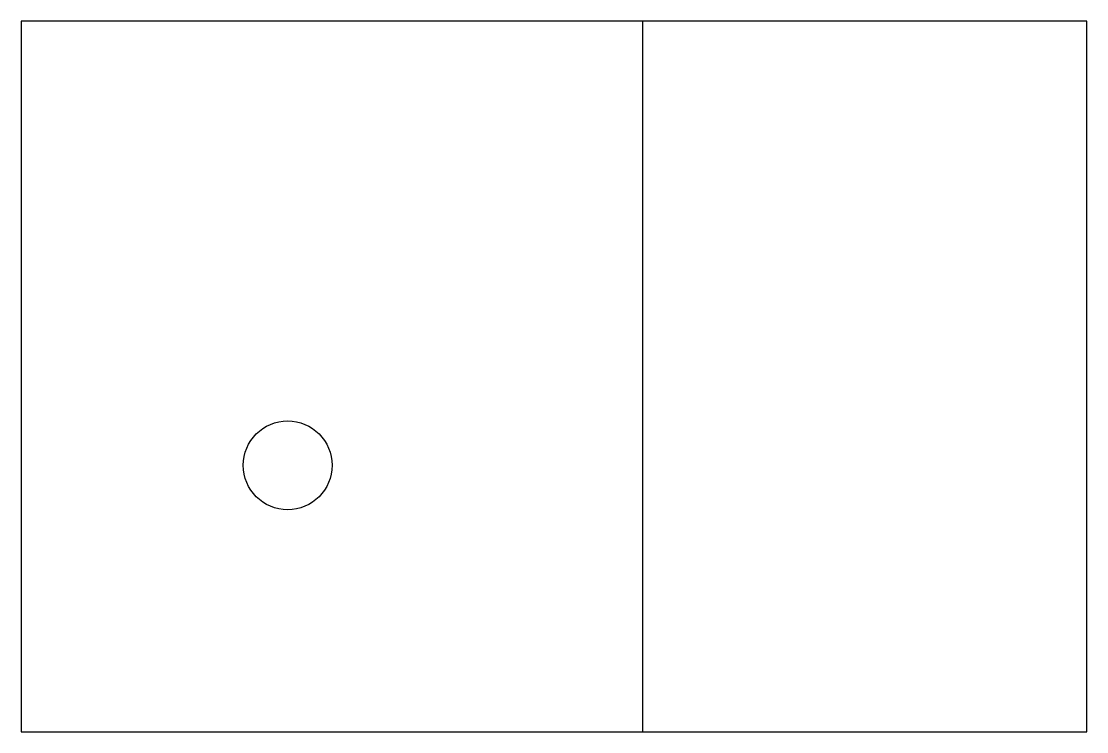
# Model space of a CAD drawing. Header units: millimetres. Extents: x 0 to 12000, y 0 to 8000.
import ezdxf

# ---------------------------------------------------------------- set-up
doc = ezdxf.new("R2010")
doc.units = ezdxf.units.MM

msp = doc.modelspace()

# ---------------------------------------------------------------- linework, layer by layer
at = {"layer": 'MOBILIER'}
msp.add_circle((3000, 3000), 500, dxfattribs=at)
at = {"layer": 'MURS'}
for p, q in [((12000, 8000), (0, 8000)), ((0, 8000), (0, 0)), ((7000, 0), (7000, 8000)), ((12000, 0), (12000, 8000)), ((0, 0), (12000, 0))]:
    msp.add_line(p, q, dxfattribs=at)

doc.saveas('drawing.dxf')
